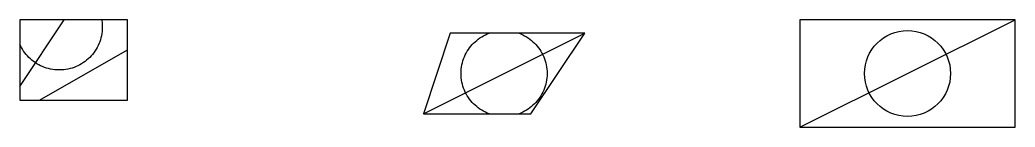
# Model space of a CAD drawing. Header units: millimetres. Extents: x 10 to 380, y 0 to 40.
import ezdxf
from ezdxf.xclip import XClip

# ---------------------------------------------------------------- set-up
doc = ezdxf.new("R2010")
doc.units = ezdxf.units.MM

# ---------------------------------------------------------------- blocks, each defined once
blk = doc.blocks.new('CLIPPED')
for p, q in [((40, 20), (0, 20)), ((0, 20), (0, 0)), ((0, 0), (40, 20)), ((40, 0), (40, 20)), ((0, 0), (40, 0))]:
    blk.add_line(p, q)
blk.add_circle((20, 10), 8)

msp = doc.modelspace()

# ---------------------------------------------------------------- block references
ref = msp.add_blockref('CLIPPED', (0, 0), dxfattribs=dict(xscale=2, yscale=2, zscale=2, rotation=30))
XClip(ref).set_block_clipping_path([(6.8301270189, 1.8301270189), (24.1506350946, -8.1698729811), (31.6506350946, 4.8205080757), (14.3301270189, 14.8205080757)])
at = {"xscale": 2, "yscale": 2, "zscale": 2}
msp.add_blockref('CLIPPED', (300, 0), dxfattribs=at)
ref = msp.add_blockref('CLIPPED', (150, 0), dxfattribs=dict(xscale=2, yscale=2, zscale=2))
XClip(ref).set_block_clipping_path([(5, 2.5), (25, 2.5), (35, 17.5), (10, 17.5)])

doc.saveas('drawing.dxf')
